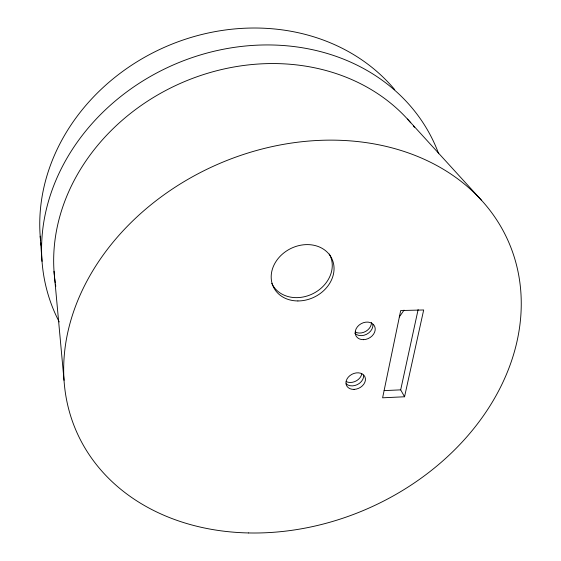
<?xml version="1.0" encoding="UTF-8"?>
<svg xmlns="http://www.w3.org/2000/svg" width="561" height="561" viewBox="0 0 561 561"><rect width="100%" height="100%" fill="white"/><g stroke="black" fill="none" stroke-linecap="round" stroke-linejoin="round"><path stroke-width="0.84" d="M404.551 396.774L423.681 309.974L400.694 310.535L382.609 397.805L404.551 396.774L400.687 389.86L418.127 309.56M384.152 390.61L400.687 389.86M407.412 119.009L481.422 200.179M54.024 271.293L64.038 380.309M40.196 236.209L42.033 261.363M59.228 321.93A207.829 178.966 -23.8 0 1 172.367 65.342A207.829 178.966 -23.8 0 1 438.674 153.763M41.177 245.536A199.246 174.303 -23.8 0 1 40.855 243.011M40.574 240.466A199.246 174.303 -23.8 0 1 167.508 45.967A199.246 174.303 -23.8 0 1 394.748 89.69M55.805 286.285A200.775 171.617 -23.8 0 1 55.532 284.644M55.28 282.989A200.775 171.617 -23.8 0 1 54.733 278.845M54.543 277.176A200.775 171.617 -23.8 0 1 182.108 82.621A200.775 171.617 -23.8 0 1 410.75 122.789M413.422 126.008A200.775 171.617 -23.8 0 1 414.46 127.312M404.025 310.121A188.44 161.526 -23.8 0 1 399.257 316.972M329.307 254.035A32.3 26.9 -26.8 0 1 313.248 293.515A32.3 26.9 -26.8 0 1 271.783 283.333M363.612 375.141A10.119 7.77 -26.1 0 1 357.399 384.58A10.119 7.77 -26.1 0 1 346.109 383.78M372.911 324.398A10.421 8.226 -28.3 0 1 366.48 334.335A10.421 8.226 -28.3 0 1 354.896 333.311M371.487 322.575A10.386 8.205 -28.3 0 1 365.842 331.32A10.386 8.205 -28.3 0 1 355.281 332.042M361.789 373.899A10.07 7.749 -26.1 0 1 346.186 381.592M248.642 532.95A235.943 187.788 -23.8 0 0 508.848 242.513A235.943 187.788 -23.8 0 0 119.907 234.246A235.943 187.788 -23.8 0 0 248.642 532.95M297.898 300.948A32.468 26.984 -26.7 0 0 331.888 258.733A32.468 26.984 -26.7 0 0 278.06 258.628A32.468 26.984 -26.7 0 0 297.898 300.948M354.082 389.397A10.168 7.784 -26.1 0 0 364.839 376.641A10.168 7.784 -26.1 0 0 348.185 377.273A10.168 7.784 -26.1 0 0 354.082 389.397M363.479 339.671A10.484 8.247 -28.3 0 0 374.615 326.271A10.484 8.247 -28.3 0 0 357.504 326.691A10.484 8.247 -28.3 0 0 363.479 339.671"/></g></svg>
